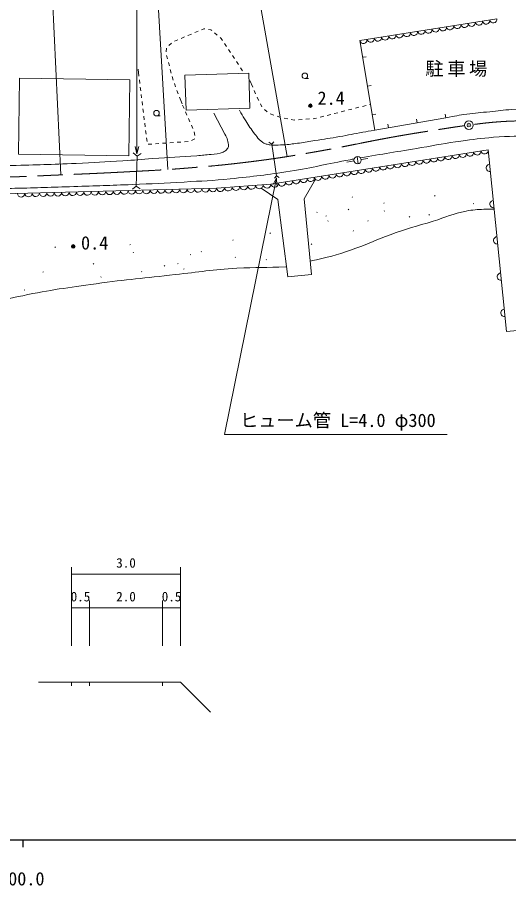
# Model space of a CAD drawing. Units: millimetres, scale not verified. Extents: x 40000 to 680000, y 20000 to 380000.
# Drawn here: x 367234 to 434675, y 198715 to 317791 of the extents above; entities that cross this region are included whole.
import ezdxf
from ezdxf.enums import TextEntityAlignment as Align

# ---------------------------------------------------------------- set-up
doc = ezdxf.new("R2010")
doc.units = ezdxf.units.MM
doc.header["$LTSCALE"] = 1000
doc.header["$PDMODE"] = 32
doc.header["$PDSIZE"] = 500
doc.linetypes.add('CHAIN', pattern=[18.5, 12, -1.5, 3.5, -1.5])
for name, color, linetype, lineweight in [('M-BGD', 7, 'Continuous', 13), ('M-BGD-HTXT', 7, 'Continuous', 13), ('M-BGD-OTRS1', 7, 'Continuous', 13), ('M-BMK', 2, 'CHAIN', 13), ('M-BMK-SRVR', 3, 'Continuous', 13), ('M-STR-HTXT', 7, 'Continuous', 13), ('M-TTL-BAND', 7, 'Continuous', 25)]:
    doc.layers.add(name, color=color, linetype=linetype, lineweight=lineweight)
doc.styles.add('ＭＳ ゴシック', font='')
doc.styles.get('ＭＳ ゴシック').set_extended_font_data('MS Gothic')

msp = doc.modelspace()

# ---------------------------------------------------------------- linework, layer by layer
at = {"layer": 'M-BGD'}
for p, q in [((414247, 314632), (433072, 317599)), ((391578, 315699), (392037, 315896)), ((392496, 316093), (392817, 316231)), ((392817, 316231), (392966, 316209)), ((393461, 316137), (393811, 316086)), ((393811, 316086), (393922, 315990)), ((394301, 315664), (394680, 315338)), ((388821, 314515), (389280, 314712)), ((389740, 314910), (390199, 315107)), ((390659, 315304), (391118, 315501)), ((395060, 315012), (395192, 314898)), ((395192, 314898), (395373, 314628)), ((387655, 313058), (387702, 313556)), ((388039, 313915), (388398, 314263)), ((395651, 314213), (395930, 313797)), ((396208, 313382), (396486, 312967)), ((387833, 312087), (387700, 312569)), ((396764, 312551), (397043, 312136)), ((414635, 312313), (415128, 312396)), ((388098, 311123), (387966, 311605)), ((397321, 311720), (397599, 311305)), ((397878, 310890), (398156, 310474)), ((383797, 310706), (383920, 309713)), ((388364, 310159), (388231, 310641)), ((388630, 309194), (388497, 309676)), ((390243, 309859), (398991, 310150)), ((390403, 305046), (390243, 309859)), ((398991, 310150), (399151, 305337)), ((367374, 299043), (367541, 309460)), ((367541, 309460), (382686, 309218)), ((382686, 309218), (382519, 298800)), ((383982, 309217), (384044, 308721)), ((388965, 308253), (388790, 308721)), ((399127, 309134), (399536, 308221)), ((406698, 309410), (407198, 309410)), ((415296, 308368), (415789, 308451)), ((384105, 308225), (384167, 307729)), ((384229, 307232), (384291, 306736)), ((389314, 307316), (389139, 307784)), ((399741, 307765), (399945, 307309)), ((384352, 306240), (384414, 305744)), ((389837, 305910), (389488, 306847)), ((400150, 306852), (400211, 306716)), ((400211, 306716), (400368, 306403)), ((384476, 305248), (384538, 304752)), ((390113, 305286), (389911, 305743)), ((399151, 305337), (390403, 305046)), ((400592, 305955), (400815, 305508)), ((401148, 305148), (401535, 304832)), ((411707, 304844), (412191, 304968)), ((412676, 305092), (413160, 305216)), ((413644, 305339), (414129, 305463)), ((414613, 305587), (415098, 305711)), ((415582, 305835), (415714, 305869)), ((384599, 304255), (384661, 303759)), ((386335, 304276), (386835, 304276)), ((390518, 304371), (390315, 304828)), ((390922, 303457), (390720, 303914)), ((395726, 301767), (394190, 304649)), ((401947, 304560), (402419, 304395)), ((402891, 304230), (403264, 304099)), ((403264, 304099), (403367, 304079)), ((403858, 303983), (404349, 303888)), ((404839, 303792), (405251, 303712)), ((405251, 303712), (405331, 303717)), ((405830, 303752), (406329, 303787)), ((406828, 303821), (407327, 303856)), ((407825, 303891), (408038, 303905)), ((408038, 303905), (408316, 303977)), ((408800, 304101), (409285, 304224)), ((409769, 304348), (410254, 304472)), ((410738, 304596), (411222, 304720)), ((415956, 304423), (416450, 304506)), ((422109, 303341), (422024, 303833)), ((426051, 304019), (425966, 304512)), ((384723, 303263), (384784, 302767)), ((391327, 302542), (391125, 302999)), ((418167, 302662), (418082, 303155)), ((384846, 302271), (384908, 301775)), ((384970, 301278), (385031, 300782)), ((391579, 301582), (391498, 302076)), ((385179, 300390), (385678, 300423)), ((386176, 300457), (386675, 300490)), ((387174, 300524), (387673, 300557)), ((388172, 300591), (388671, 300625)), ((389170, 300658), (389669, 300692)), ((390167, 300725), (390666, 300759)), ((391134, 300910), (391584, 301128)), ((382519, 298800), (367374, 299043)), ((413450, 298103), (412451, 297939)), ((414022, 297708), (413859, 298695)), ((414435, 298278), (415329, 298425)), ((406612, 292914), (408139, 295584)), ((400713, 294353), (403013, 292810)), ((413190, 293108), (413261, 293178)), ((424511, 293290), (424581, 293361)), ((403013, 292810), (404375, 282192)), ((407595, 282548), (406612, 292914)), ((417527, 292273), (417597, 292343)), ((429814, 292200), (429885, 292270)), ((408326, 291024), (408397, 291095)), ((409584, 290506), (409655, 290577)), ((412667, 291394), (412737, 291465)), ((417570, 291200), (417640, 291271)), ((423732, 290666), (423803, 290737)), ((409837, 289827), (409908, 289898)), ((415326, 289862), (415397, 289933)), ((421024, 290411), (421095, 290481)), ((401904, 288152), (401975, 288223)), ((413327, 288488), (413398, 288559)), ((421011, 289184), (421022, 289195)), ((379296, 287481), (379366, 287552)), ((396799, 287209), (396870, 287280)), ((372401, 286233), (372472, 286303)), ((382688, 286591), (382759, 286661)), ((407582, 286640), (407653, 286711)), ((383125, 285511), (383195, 285582)), ((390977, 285202), (391047, 285273)), ((392450, 285620), (392521, 285691)), ((397127, 284855), (397198, 284926)), ((401387, 284534), (401457, 284605)), ((377657, 283944), (377728, 284014)), ((387398, 283677), (387468, 283747)), ((389238, 283975), (389309, 284046)), ((370732, 282835), (370802, 282905)), ((378687, 282151), (378758, 282222)), ((384267, 282891), (384338, 282961)), ((390056, 283252), (390126, 283323)), ((404375, 282192), (407595, 282548)), ((368186, 280370), (368257, 280441))]:
    msp.add_line(p, q, dxfattribs=at)
for points in [[(426051, 304019), (416305, 302341), (414247, 314632)], [(353052, 293258), (394583, 294369), (402046, 294910), (431850, 299641)], [(431850, 299641), (434358, 274702), (443371, 275548)]]:
    msp.add_lwpolyline(points, dxfattribs=at)
for centre, radius in [((406698, 309785), 375), ((386334, 304651), 375), ((407456, 305676), 150), ((407456, 305676), 120), ((407456, 305676), 90), ((407456, 305676), 60), ((407456, 305676), 30), ((407456, 305676), 20), ((413941, 298201), 500), ((374908, 286376), 150), ((374908, 286376), 120), ((374908, 286376), 90), ((374908, 286376), 60), ((374908, 286376), 30), ((374908, 286376), 20)]:
    msp.add_circle(centre, radius, dxfattribs=at)
for centre, radius, start, end in [((427622, 316742), 502, 189.13093, 8.78171), ((428613, 316898), 502, 189.13093, 8.78171), ((429604, 317054), 502, 189.13093, 8.78171), ((430595, 317210), 502, 189.13093, 8.78171), ((431586, 317367), 502, 189.13093, 8.78171), ((432577, 317523), 502, 189.13093, 8.78171), ((419696, 315493), 502, 189.13093, 8.78171), ((420687, 315649), 502, 189.13093, 8.78171), ((421678, 315805), 502, 189.13093, 8.78171), ((422668, 315961), 502, 189.13093, 8.78171), ((423659, 316117), 502, 189.13093, 8.78171), ((424650, 316273), 502, 189.13093, 8.78171), ((425641, 316430), 502, 189.13093, 8.78171), ((426632, 316586), 502, 189.13093, 8.78171), ((414742, 314712), 502, 189.13093, 8.78171), ((415733, 314868), 502, 189.13093, 8.78171), ((416723, 315024), 502, 189.13093, 8.78171), ((417714, 315180), 502, 189.13093, 8.78171), ((418705, 315336), 502, 189.13093, 8.78171), ((427379, 298935), 503, 189.35795, 8.68177), ((428373, 299092), 503, 189.35795, 8.68177), ((429366, 299250), 503, 189.35795, 8.68177), ((430360, 299408), 503, 189.35795, 8.68177), ((431353, 299565), 503, 189.35795, 8.68177), ((419431, 297673), 503, 189.35795, 8.68177), ((420425, 297831), 503, 189.35795, 8.68177), ((421418, 297988), 503, 189.35795, 8.68177), ((422412, 298146), 503, 189.35795, 8.68177), ((423405, 298304), 503, 189.35795, 8.68177), ((424399, 298462), 503, 189.35795, 8.68177), ((425392, 298619), 503, 189.35795, 8.68177), ((426386, 298777), 503, 189.35795, 8.68177), ((412477, 296569), 503, 189.35795, 8.68177), ((413471, 296727), 503, 189.35795, 8.68177), ((414464, 296884), 503, 189.35795, 8.68177), ((415458, 297042), 503, 189.35795, 8.68177), ((416451, 297200), 503, 189.35795, 8.68177), ((417445, 297358), 503, 189.35795, 8.68177), ((418438, 297515), 503, 189.35795, 8.68177), ((432101, 297154), 500, 95.74189, 275.74189), ((404529, 295307), 503, 189.35795, 8.68177), ((405523, 295465), 503, 189.35795, 8.68177), ((406516, 295623), 503, 189.35795, 8.68177), ((407510, 295781), 503, 189.35795, 8.68177), ((408503, 295938), 503, 189.35795, 8.68177), ((409497, 296096), 503, 189.35795, 8.68177), ((410490, 296254), 503, 189.35795, 8.68177), ((411484, 296411), 503, 189.35795, 8.68177), ((384960, 294118), 507, 182.28988, 0.77276), ((385973, 294145), 507, 182.28988, 0.77276), ((386986, 294172), 507, 182.28988, 0.77276), ((387999, 294199), 507, 182.28988, 0.77276), ((389012, 294226), 507, 182.28988, 0.77276), ((390025, 294253), 507, 182.28988, 0.77276), ((391038, 294281), 507, 182.28988, 0.77276), ((392051, 294308), 507, 182.28988, 0.77276), ((393064, 294335), 507, 182.28988, 0.77276), ((394077, 294362), 507, 182.28988, 0.77276), ((395114, 294443), 536, 187.96652, 0.33636), ((396180, 294520), 536, 187.96652, 0.33636), ((397246, 294598), 536, 187.96652, 0.33636), ((398312, 294675), 536, 187.96652, 0.33636), ((399378, 294752), 536, 187.96652, 0.33636), ((400444, 294830), 536, 187.96652, 0.33636), ((401510, 294907), 536, 187.96652, 0.33636), ((402542, 294992), 503, 189.35795, 8.68177), ((403536, 295150), 503, 189.35795, 8.68177), ((367740, 293658), 507, 182.28988, 0.77276), ((368753, 293685), 507, 182.28988, 0.77276), ((369766, 293712), 507, 182.28988, 0.77276), ((370778, 293739), 507, 182.28988, 0.77276), ((371791, 293766), 507, 182.28988, 0.77276), ((372804, 293793), 507, 182.28988, 0.77276), ((373817, 293820), 507, 182.28988, 0.77276), ((374830, 293847), 507, 182.28988, 0.77276), ((375843, 293874), 507, 182.28988, 0.77276), ((376856, 293901), 507, 182.28988, 0.77276), ((377869, 293928), 507, 182.28988, 0.77276), ((378882, 293956), 507, 182.28988, 0.77276), ((379895, 293983), 507, 182.28988, 0.77276), ((380908, 294010), 507, 182.28988, 0.77276), ((381921, 294037), 507, 182.28988, 0.77276), ((382934, 294064), 507, 182.28988, 0.77276), ((383947, 294091), 507, 182.28988, 0.77276), ((432601, 292179), 500, 95.74189, 275.74189), ((433101, 287204), 500, 95.74189, 275.74189), ((433601, 282229), 500, 95.74189, 275.74189), ((434101, 277254), 500, 95.74189, 275.74189)]:
    msp.add_arc(centre, radius, start, end, dxfattribs=at)
for points, knots in [([(426051, 304019), (427417, 304283), (427794, 304353), (428920, 304513), (430145, 304687), (430839, 304723), (432070, 304852), (433260, 304977), (433924, 305083), (435119, 305159), (437112, 305287), (438235, 305208), (440232, 305256), (441686, 305291), (442504, 305244), (443954, 305356), (445909, 305507), (447002, 305630), (448946, 305889), (449973, 306026), (450540, 306156), (451566, 306303), (452427, 306426), (452705, 306462), (453774, 306593)], [0, 0, 0, 0, 1, 1, 1, 2, 2, 2, 3, 3, 3, 4, 4, 4, 5, 5, 5, 6, 6, 6, 7, 7, 7, 8, 8, 8, 8]), ([(397716, 305052), (398038, 304481), (398131, 304328), (398411, 303872), (398873, 303121), (399157, 302715), (399671, 301999), (399888, 301696), (400009, 301525), (400251, 301243), (400380, 301092), (400457, 301009), (400610, 300884), (400785, 300741), (400878, 300650), (401079, 300549), (401246, 300464), (401348, 300432), (401529, 300386), (401755, 300328), (401885, 300302), (402118, 300285), (402331, 300270), (402450, 300274), (402664, 300276), (403190, 300280), (403486, 300292), (404011, 300328), (404769, 300381), (405189, 300458), (405942, 300558), (406778, 300669), (407242, 300758), (408075, 300890), (409404, 301101), (410151, 301209), (411478, 301439), (412714, 301654), (413402, 301798), (414636, 302029), (415288, 302151), (415491, 302189), (416305, 302341)], [0, 0, 0, 0, 1, 1, 1, 2, 2, 2, 3, 3, 3, 4, 4, 4, 5, 5, 5, 6, 6, 6, 7, 7, 7, 8, 8, 8, 9, 9, 9, 10, 10, 10, 11, 11, 11, 12, 12, 12, 13, 13, 13, 14, 14, 14, 14]), ([(414317, 298524), (417301, 299051), (419357, 299365), (422677, 299922), (424806, 300279), (425990, 300535), (428129, 300831), (429870, 301071), (430847, 301203), (432600, 301339), (434809, 301511), (436055, 301461), (438270, 301557), (440588, 301658), (441893, 301639), (444205, 301848), (446526, 302059), (447815, 302284), (450125, 302597), (451812, 302825), (452348, 302900), (454440, 303205)], [0, 0, 0, 0, 1, 1, 1, 2, 2, 2, 3, 3, 3, 4, 4, 4, 5, 5, 5, 6, 6, 6, 7, 7, 7, 7]), ([(212314, 256273), (213374, 256266), (213661, 256254), (214523, 256223), (216270, 256159), (217242, 256010), (218987, 255895), (221002, 255762), (222131, 255705), (224148, 255604), (226064, 255509), (227138, 255458), (229055, 255386), (231368, 255300), (232665, 255281), (234979, 255204), (237239, 255129), (238506, 255123), (240763, 254994), (243161, 254857), (244505, 254765), (246894, 254509), (249163, 254266), (250428, 254077), (252685, 253734), (254652, 253435), (255738, 253164), (257710, 252898), (259114, 252709), (259904, 252594), (261320, 252534), (262749, 252474), (263556, 252493), (264979, 252631), (267952, 252921), (269674, 252921), (272547, 253740), (273853, 254112), (274565, 254420), (275770, 255048), (276696, 255532), (277164, 255911), (277950, 256599), (278762, 257310), (279131, 257806), (279792, 258659), (281126, 260382), (281731, 261452), (282942, 263263), (283805, 264554), (284221, 265322), (285124, 266585), (285889, 267655), (286338, 268243), (287196, 269239), (288566, 270829), (289462, 271602), (290903, 273128), (292479, 274796), (293346, 275746), (294912, 277423), (296520, 279146), (297424, 280109), (299031, 281833), (300265, 283157), (300940, 283914), (302185, 285227), (302848, 285927), (303196, 286343), (303897, 287004), (304496, 287569), (304865, 287850), (305497, 288377), (306591, 289291), (307181, 289833), (308332, 290674), (309603, 291604), (310357, 292066), (311676, 292928), (312935, 293751), (313608, 294276), (314947, 294963), (317699, 296377), (319397, 296867), (322362, 297753), (324064, 298261), (325069, 298371), (326832, 298589), (328736, 298825), (329821, 298780), (331739, 298771), (333564, 298761), (334583, 298622), (336404, 298498), (338866, 298331), (340241, 298179), (342704, 298013), (345470, 297827), (347021, 297721), (349791, 297607), (351986, 297518), (353216, 297461), (355413, 297438), (359729, 297392), (362147, 297396), (366462, 297480), (369913, 297548), (371846, 297630), (375295, 297771), (377809, 297874), (379217, 297948), (381728, 298109), (383326, 298212), (384218, 298301), (385815, 298416), (388183, 298587), (389514, 298622), (391881, 298816), (392639, 298878), (393065, 298910), (393820, 299001), (394478, 299081), (394872, 299070), (395486, 299319), (395689, 299402), (395798, 299480), (395945, 299642), (396082, 299793), (396202, 299891), (396204, 300094), (396208, 300774), (396058, 301174), (395726, 301767)], [0, 0, 0, 0, 1, 1, 1, 2, 2, 2, 3, 3, 3, 4, 4, 4, 5, 5, 5, 6, 6, 6, 7, 7, 7, 8, 8, 8, 9, 9, 9, 10, 10, 10, 11, 11, 11, 12, 12, 12, 13, 13, 13, 14, 14, 14, 15, 15, 15, 16, 16, 16, 17, 17, 17, 18, 18, 18, 19, 19, 19, 20, 20, 20, 21, 21, 21, 22, 22, 22, 23, 23, 23, 24, 24, 24, 25, 25, 25, 26, 26, 26, 27, 27, 27, 28, 28, 28, 29, 29, 29, 30, 30, 30, 31, 31, 31, 32, 32, 32, 33, 33, 33, 34, 34, 34, 35, 35, 35, 36, 36, 36, 37, 37, 37, 38, 38, 38, 39, 39, 39, 40, 40, 40, 41, 41, 41, 42, 42, 42, 43, 43, 43, 44, 44, 44, 44]), ([(365208, 294324), (365725, 294331), (366273, 294340), (366873, 294351), (370037, 294408), (371808, 294484), (374971, 294585), (378115, 294686), (379876, 294738), (383019, 294868), (385801, 294983), (387359, 295047), (390137, 295210), (392609, 295356), (393998, 295401), (396462, 295647), (399681, 295967), (401480, 296205), (404676, 296701), (407910, 297202), (409686, 297687), (412906, 298271), (413096, 298306), (413283, 298339), (413466, 298372)], [0, 0, 0, 0, 1, 1, 1, 2, 2, 2, 3, 3, 3, 4, 4, 4, 5, 5, 5, 6, 6, 6, 7, 7, 7, 8, 8, 8, 8]), ([(407424, 284350), (407697, 284409), (407917, 284462), (408277, 284544), (410429, 285036), (411627, 285373), (413705, 286119), (415569, 286788), (416555, 287315), (418418, 287985), (420687, 288801), (422002, 289127), (424306, 289838), (426078, 290386), (427030, 290858), (428849, 291220), (429787, 291406), (430329, 291429), (431285, 291474), (431861, 291501), (432246, 291505), (432670, 291489)], [0, 0, 0, 0, 1, 1, 1, 2, 2, 2, 3, 3, 3, 4, 4, 4, 5, 5, 5, 6, 6, 6, 7, 7, 7, 7]), ([(332744, 255926), (333119, 255735), (333224, 255678), (333544, 255546), (333767, 255453), (333890, 255392), (334123, 255325), (334684, 255165), (335013, 255128), (335592, 255057), (336708, 254921), (337353, 254947), (338470, 255076), (340550, 255317), (341748, 255529), (343680, 256337), (345005, 256890), (345809, 257240), (346805, 258275), (347334, 258824), (347519, 259274), (347678, 260020), (347843, 260796), (347815, 261270), (347676, 262052), (347503, 263024), (347142, 263500), (346877, 264451), (346693, 265108), (346598, 265482), (346513, 266159), (346416, 266934), (346385, 267383), (346477, 268158), (346567, 268925), (346631, 269405), (347058, 270048), (347653, 270944), (348160, 271333), (349016, 271984), (350698, 273262), (351725, 273887), (353620, 274819), (355764, 275873), (356983, 276448), (359242, 277224), (362584, 278372), (364507, 278896), (367965, 279623), (371871, 280444), (374099, 280706), (378051, 281258), (382277, 281848), (384660, 282051), (388901, 282512), (392207, 282872), (394049, 283200), (397369, 283383), (399988, 283527), (401460, 283473), (404081, 283579), (404121, 283580), (404159, 283582), (404197, 283583)], [0, 0, 0, 0, 1, 1, 1, 2, 2, 2, 3, 3, 3, 4, 4, 4, 5, 5, 5, 6, 6, 6, 7, 7, 7, 8, 8, 8, 9, 9, 9, 10, 10, 10, 11, 11, 11, 12, 12, 12, 13, 13, 13, 14, 14, 14, 15, 15, 15, 16, 16, 16, 17, 17, 17, 18, 18, 18, 19, 19, 19, 20, 20, 20, 21, 21, 21, 21])]:
    msp.add_open_spline(points, degree=3, knots=knots, dxfattribs=at)
for p in [(407456, 305676), (374908, 286376)]:
    msp.add_point(p, dxfattribs=at)
at = {"layer": 'M-BGD-HTXT'}
for p, q in [((374651, 231623), (374651, 242410)), ((389651, 231623), (389651, 242410)), ((374651, 241423), (389651, 241423)), ((377151, 231623), (377151, 237800)), ((387151, 231623), (387151, 237800)), ((374651, 236800), (377151, 236800)), ((377151, 236800), (387151, 236800)), ((387151, 236800), (389651, 236800)), ((374651, 226623), (370152, 226623)), ((374651, 226623), (377151, 226623)), ((374651, 226623), (374651, 226123)), ((377151, 226623), (377151, 226123)), ((377151, 226623), (387151, 226623)), ((387151, 226623), (387151, 226123)), ((387151, 226623), (389651, 226623)), ((389651, 226623), (393764, 222510))]:
    msp.add_line(p, q, dxfattribs=at)
at = {"layer": 'M-BGD-OTRS1'}
for p, q in [((402166, 300424), (401763, 300697)), ((402453, 300726), (402166, 300424)), ((402166, 300424), (402798, 296046)), ((383667, 298736), (383141, 299205)), ((383667, 298736), (384242, 299143)), ((383559, 294637), (383667, 298736)), ((402527, 295742), (402798, 296046)), ((402798, 296046), (403163, 295829)), ((383559, 294637), (383038, 294241)), ((383559, 294637), (384080, 294256))]:
    msp.add_line(p, q, dxfattribs=at)
at = {"layer": 'M-BMK'}
msp.add_open_spline([(160707, 278097), (162035, 276696), (162396, 276309), (163537, 275222), (164583, 274226), (165201, 273702), (166283, 272745), (167639, 271547), (168384, 270857), (169789, 269716), (171828, 268060), (172993, 267154), (175144, 265646), (177033, 264320), (178077, 263548), (180063, 262371), (182987, 260639), (184647, 259696), (187695, 258192), (189219, 257440), (190086, 257042), (191663, 256411), (193075, 255846), (193905, 255627), (195371, 255223), (196466, 254921), (197086, 254764), (198206, 254569), (199408, 254359), (200092, 254309), (201306, 254177), (202566, 254039), (203270, 253932), (204536, 253875), (205547, 253830), (206114, 253828), (207125, 253833), (210425, 253850), (212272, 253986), (215572, 254031), (218695, 254073), (220445, 254042), (223568, 254031), (225868, 254023), (227156, 254019), (229456, 253994), (231116, 253976), (232045, 253972), (233704, 253931), (235513, 253886), (236526, 253864), (238332, 253761), (240086, 253662), (241067, 253570), (242815, 253398), (244933, 253189), (246112, 253003), (248220, 252712), (248928, 252615), (249323, 252552), (250028, 252440), (250805, 252315), (251236, 252215), (252015, 252100), (253241, 251920), (253936, 251874), (255165, 251713), (256284, 251566), (256905, 251442), (258024, 251301), (259507, 251113), (260335, 250947), (261829, 250889), (263550, 250822), (264518, 250912), (266239, 251010), (267439, 251079), (268117, 251088), (269308, 251255), (270926, 251480), (271872, 251478), (273427, 251982), (274381, 252290), (274909, 252509), (275782, 253002), (276947, 253661), (277632, 254013), (278641, 254892), (279444, 255592), (279812, 256076), (280483, 256903), (281141, 257716), (281456, 258213), (282034, 259084), (282716, 260114), (283013, 260746), (283684, 261783), (284467, 262993), (284911, 263669), (285756, 264836), (286659, 266083), (287177, 266773), (288155, 267962), (289107, 269119), (289695, 269721), (290699, 270833), (291774, 272024), (292381, 272687), (293471, 273864), (295503, 276058), (296661, 277270), (298711, 279448), (300453, 281297), (301389, 282372), (303182, 284173), (305087, 286086), (306211, 287105), (308262, 288861), (309196, 289662), (309751, 290073), (310733, 290815), (311732, 291570), (312271, 292033), (313350, 292669), (314474, 293331), (315162, 293598), (316349, 294141), (317694, 294756), (318437, 295139), (319838, 295613), (321022, 296013), (321721, 296128), (322946, 296376), (324298, 296650), (325064, 296765), (326435, 296921), (327827, 297080), (328612, 297136), (330013, 297183), (331316, 297228), (332047, 297153), (333350, 297109), (335921, 297023), (337361, 296975), (339929, 296818), (343056, 296627), (344800, 296417), (347925, 296200), (349756, 296073), (350781, 295992), (352614, 295910), (354313, 295833), (355266, 295803), (356966, 295787), (359933, 295758), (361596, 295796), (364563, 295860), (367943, 295932), (369835, 296044), (373213, 296187), (376795, 296338), (378802, 296419), (382382, 296614), (385492, 296783), (387237, 296853), (390342, 297105), (393776, 297383), (395700, 297554), (399120, 297977), (402754, 298427), (404780, 298765), (408388, 299394), (412613, 300132), (414951, 300701), (419174, 301448), (421256, 301816), (422427, 301999), (424517, 302320), (426354, 302603), (427381, 302779), (429224, 303016), (430810, 303220), (431699, 303347), (433295, 303465), (434973, 303589), (435918, 303584), (437600, 303640), (439885, 303716), (441174, 303590), (443452, 303785), (445005, 303919), (445867, 304067), (447414, 304258), (451089, 304712), (452257, 304897), (456807, 305549)], degree=3, knots=[0, 0, 0, 0, 1, 1, 1, 2, 2, 2, 3, 3, 3, 4, 4, 4, 5, 5, 5, 6, 6, 6, 7, 7, 7, 8, 8, 8, 9, 9, 9, 10, 10, 10, 11, 11, 11, 12, 12, 12, 13, 13, 13, 14, 14, 14, 15, 15, 15, 16, 16, 16, 17, 17, 17, 18, 18, 18, 19, 19, 19, 20, 20, 20, 21, 21, 21, 22, 22, 22, 23, 23, 23, 24, 24, 24, 25, 25, 25, 26, 26, 26, 27, 27, 27, 28, 28, 28, 29, 29, 29, 30, 30, 30, 31, 31, 31, 32, 32, 32, 33, 33, 33, 34, 34, 34, 35, 35, 35, 36, 36, 36, 37, 37, 37, 38, 38, 38, 39, 39, 39, 40, 40, 40, 41, 41, 41, 42, 42, 42, 43, 43, 43, 44, 44, 44, 45, 45, 45, 46, 46, 46, 47, 47, 47, 48, 48, 48, 49, 49, 49, 50, 50, 50, 51, 51, 51, 52, 52, 52, 53, 53, 53, 54, 54, 54, 55, 55, 55, 56, 56, 56, 57, 57, 57, 58, 58, 58, 59, 59, 59, 60, 60, 60, 61, 61, 61, 62, 62, 62, 63, 63, 63, 64, 64, 64, 65, 65, 65, 65], dxfattribs=at)
at = {"layer": 'M-BMK-SRVR'}
msp.add_circle((429224, 303016), 600, dxfattribs=at)
msp.add_point((429224, 303016), dxfattribs=at)
at = {"layer": 'M-STR-HTXT'}
for p, q in [((383638, 299091), (383638, 334390)), ((404285, 298720), (399149, 327567)), ((387908, 296941), (386189, 326196)), ((373186, 296192), (371853, 324957)), ((383638, 299091), (383388, 300091)), ((383638, 299091), (383888, 300091)), ((402812, 295792), (395672, 260565)), ((402812, 295792), (402368, 294861)), ((402812, 295792), (402858, 294762)), ((395672, 260565), (426218, 260565))]:
    msp.add_line(p, q, dxfattribs=at)
at = {"layer": 'M-TTL-BAND'}
for p, q in [((40000, 205000), (579000, 205000)), ((368000, 205000), (368000, 204000))]:
    msp.add_line(p, q, dxfattribs=at)

# ---------------------------------------------------------------- texts
at = {"layer": 'M-BGD', "style": 'ＭＳ ゴシック'}
for s, p in [('2.4', (410305, 306716)), ('0.4', (377846, 286867))]:
    msp.add_text(s, height=1833, dxfattribs=at).set_placement(p, align=Align.MIDDLE_CENTER)
at = {"layer": 'M-BGD-HTXT', "style": 'ＭＳ ゴシック'}
for s, p in [('3.0', (382151, 241923)), ('0.5', (375901, 237300)), ('2.0', (382151, 237300)), ('0.5', (388401, 237300))]:
    msp.add_text(s, height=1320, dxfattribs=at).set_placement(p, align=Align.BOTTOM_CENTER)
at = {"layer": 'M-BGD-HTXT', "insert": (427740, 310647), "char_height": 1833, "attachment_point": 5, "style": 'ＭＳ ゴシック'}
msp.add_mtext('\\T1.2;駐車場', dxfattribs=at)
at = {"layer": 'M-STR-HTXT', "style": 'ＭＳ ゴシック'}
msp.add_text('ヒューム管 L=4.0 φ300', height=1833, dxfattribs=at).set_placement((411225, 261065), align=Align.BOTTOM_CENTER)
at = {"layer": 'M-TTL-BAND', "style": 'ＭＳ ゴシック'}
msp.add_text('300.0', height=1833, dxfattribs=at).set_placement((367844, 198195), align=Align.BOTTOM_CENTER)

doc.saveas('drawing.dxf')
